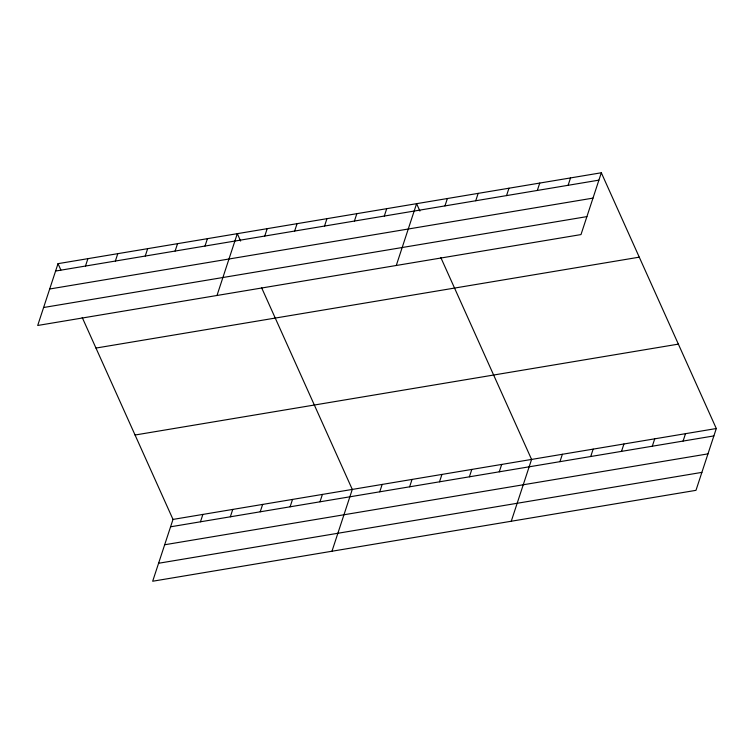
<?xml version="1.0" encoding="UTF-8"?>
<svg xmlns="http://www.w3.org/2000/svg" width="754" height="754" viewBox="0 0 754 754"><rect width="100%" height="100%" fill="white"/><g stroke="black" fill="none" stroke-linecap="round" stroke-linejoin="round"><path stroke-width="1.13" d="M58.02 263.664L37.7 325.474L580.995 234.579L601.324 172.77L58.02 263.664L60.867 269.989M85.475 266.039L87.907 258.66M115.362 261.044L117.784 253.664M145.239 256.04L147.661 248.66M175.117 251.044L177.548 243.665M205.003 246.049L207.425 238.669M216.992 295.474L237.312 233.665L240.63 241.054M264.767 236.049L267.189 228.669M82.214 317.472L173.005 519.421L152.676 581.23L695.98 490.336L716.3 428.526L601.324 172.77M294.644 231.044L297.076 223.665M200.46 521.806L202.883 514.426M324.531 226.049L326.953 218.669M230.338 516.81L232.76 509.421M354.408 221.054L356.84 213.674M260.215 511.806L262.646 504.426M384.295 216.049L386.717 208.669M290.101 506.811L292.524 499.431M396.274 265.483L416.594 203.674L419.921 211.054M319.979 501.806L322.41 494.426M444.964 205.899L447.386 198.519M331.967 551.24L352.288 489.431L261.497 287.472M379.743 491.806L382.174 484.426M475.746 200.752L478.168 193.373M409.629 486.811L412.052 479.431M506.537 195.597L508.959 188.217M439.507 481.815L441.938 474.436M537.319 190.451L539.751 183.071M469.393 476.811L471.816 469.431M568.111 185.296L570.533 177.916M499.271 471.816L501.693 464.436M511.259 521.24L531.579 459.431L440.788 257.482M559.939 461.665L562.361 454.285M590.721 456.509L593.153 449.13M621.513 451.363L623.935 443.983M652.304 446.208L654.726 438.828M683.086 441.062L685.509 433.682M55.598 271.044L598.893 180.149M49.689 288.999L592.993 198.113M43.609 307.509L586.904 216.615M95.965 348.065L639.26 257.171M135.06 435.02L678.355 344.126M173.005 519.421L716.3 428.526M170.574 526.801L713.878 435.916M164.674 544.765L707.968 453.87M158.585 563.266L701.88 472.381"/></g></svg>
